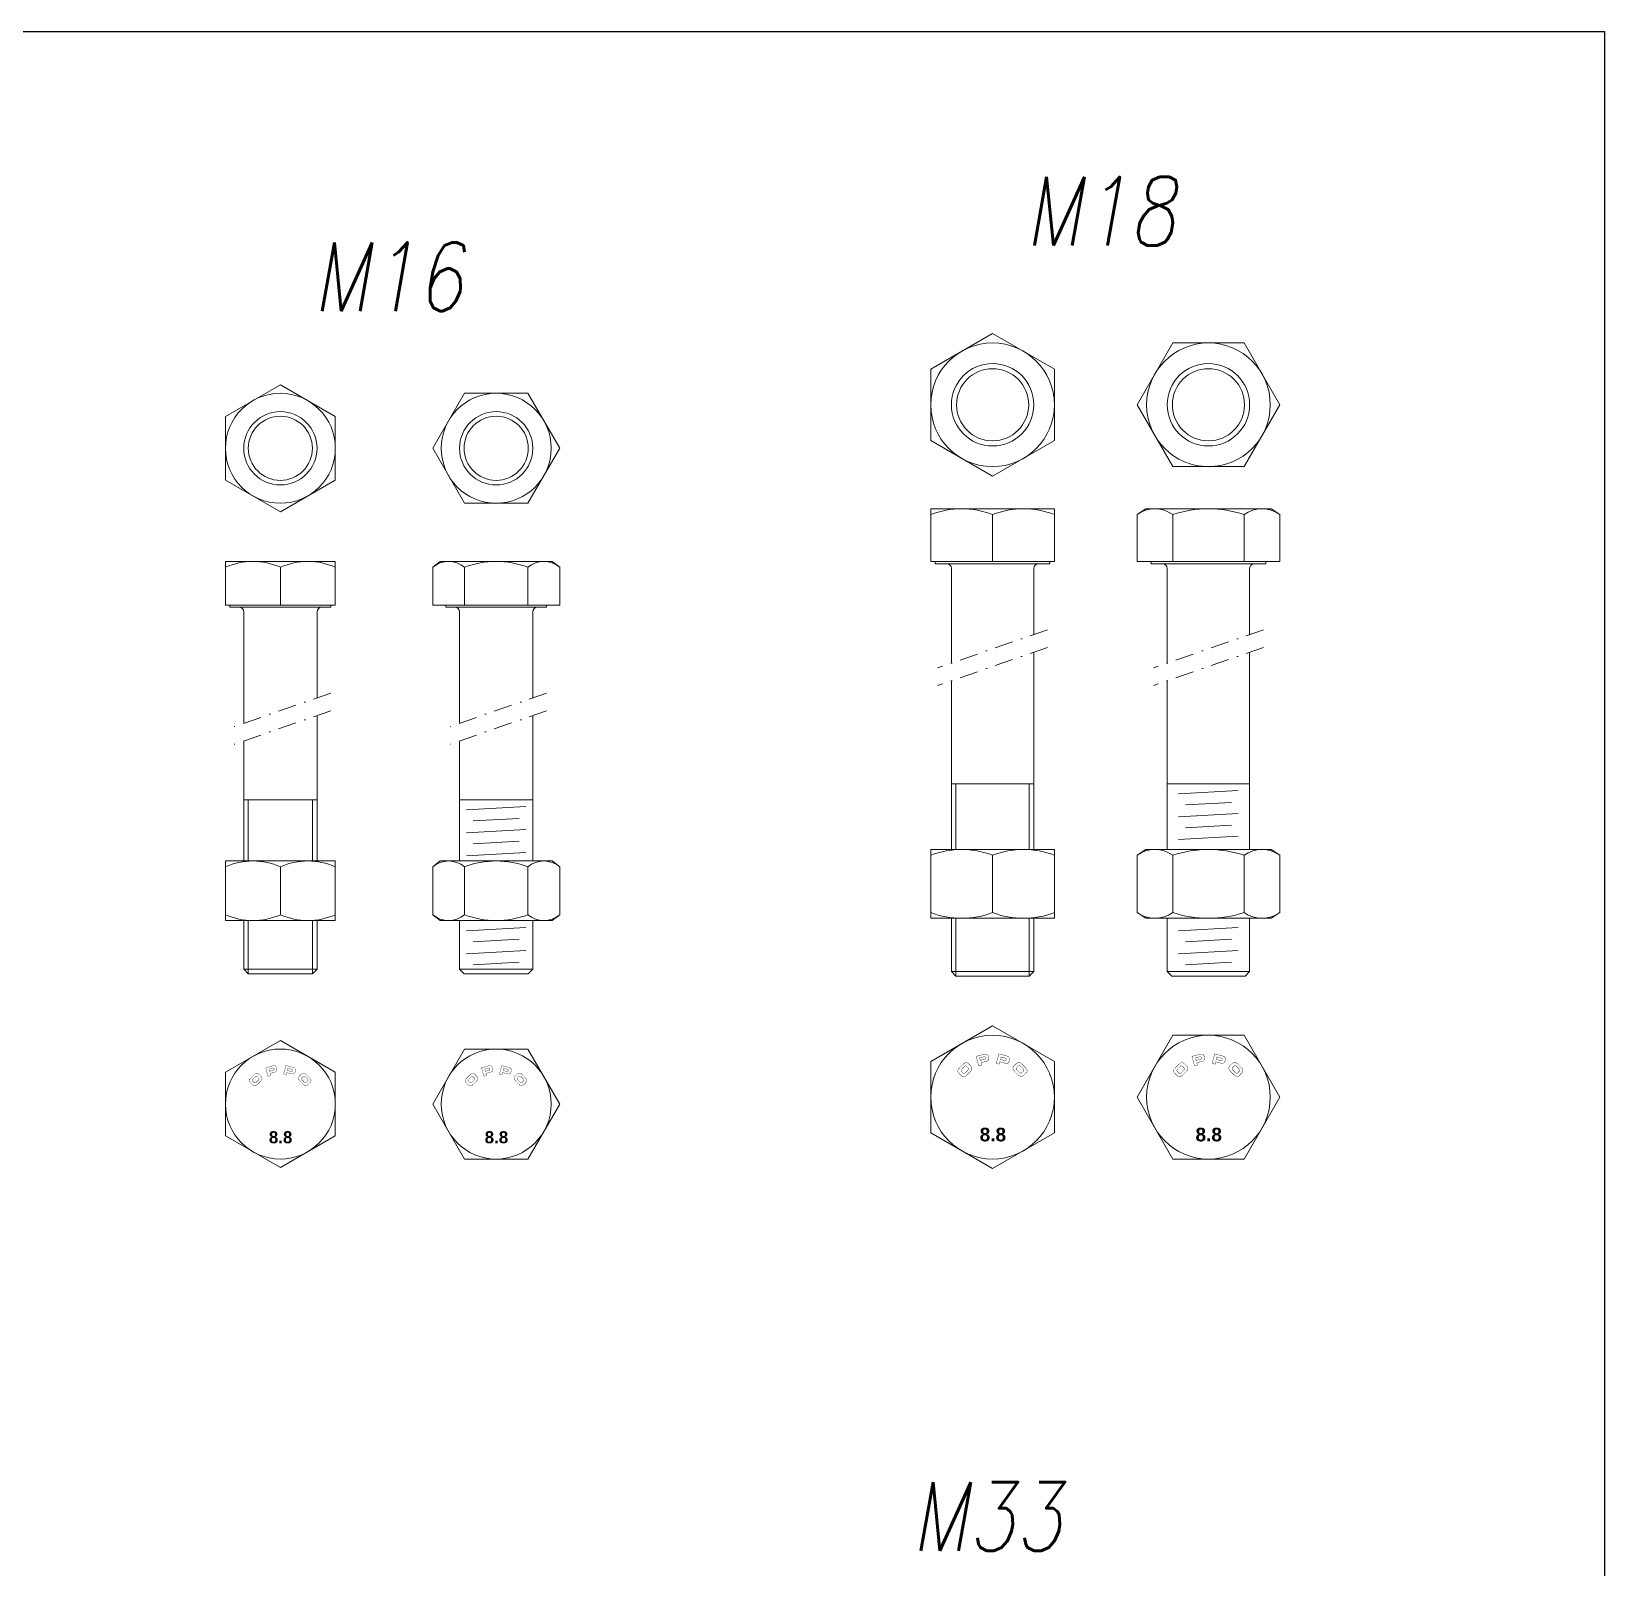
# Model space of a CAD drawing. Header units: millimetres. Extents: x -6949 to 305728, y -55091 to 76684.
# Drawn here: x 1436 to 1779.4, y -47562.1 to -47226.8 of the extents above; entities that cross this region are included whole.
import ezdxf
from ezdxf.enums import TextEntityAlignment as Align

# ---------------------------------------------------------------- set-up
doc = ezdxf.new("R2010")
doc.units = ezdxf.units.MM
doc.linetypes.add('TRATTO-PUNTO', pattern=[1, 0.5, -0.25, 0, -0.25])
doc.layers.add('bulloni', color=5, linetype='Continuous', lineweight=18)
doc.styles.add('NEGATIVO', font='swissbo.ttf', dxfattribs={"width": 0.8, "oblique": 10})
doc.styles.add('ROMANS', font='romans.shx', dxfattribs={"width": 0.8, "oblique": 10})

msp = doc.modelspace()

# ---------------------------------------------------------------- linework, layer by layer
at = {"color": 251}
msp.add_lwpolyline([(452.3171, -47226.7957), (1779.3608, -47226.7957), (1779.3608, -47941.7281), (452.3171, -47941.7281)], close=True, dxfattribs=at)
at = {"layer": 'bulloni'}
for p, q in [((1659.2754, -47330.9743), (1632.2754, -47330.9743)), ((1632.2754, -47330.9743), (1632.2754, -47342.4743)), ((1645.7754, -47332.2307), (1645.7754, -47342.4743)), ((1659.2754, -47330.9743), (1659.2754, -47342.4743)), ((1679.1916, -47330.9743), (1677.3032, -47332.2307)), ((1677.3032, -47332.2307), (1677.3032, -47342.4743)), ((1706.5916, -47330.9743), (1679.1916, -47330.9743)), ((1685.0974, -47342.4743), (1685.0974, -47332.2307)), ((1700.6859, -47332.2307), (1700.6859, -47342.4743)), ((1706.5916, -47330.9743), (1708.4801, -47332.2307)), ((1708.4801, -47332.2307), (1708.4801, -47342.4743)), ((1502.2974, -47342.4743), (1478.2974, -47342.4743)), ((1478.2974, -47342.4743), (1478.2974, -47351.9743)), ((1490.2974, -47343.7307), (1490.2974, -47351.9743)), ((1502.2974, -47342.4743), (1502.2974, -47351.9743)), ((1525.2136, -47342.4743), (1523.5572, -47343.7307)), ((1523.5572, -47343.7307), (1523.5572, -47351.9743)), ((1549.6136, -47342.4743), (1525.2136, -47342.4743)), ((1530.4854, -47351.9743), (1530.4854, -47343.7307)), ((1544.3418, -47343.7307), (1544.3418, -47351.9743)), ((1549.6136, -47342.4743), (1551.27, -47343.7307)), ((1551.27, -47343.7307), (1551.27, -47351.9743)), ((1659.2754, -47342.4743), (1632.2754, -47342.4743)), ((1633.2754, -47342.4743), (1633.2754, -47342.9743)), ((1658.2754, -47342.9743), (1633.2754, -47342.9743)), ((1636.7754, -47364.6439), (1636.7754, -47343.9743)), ((1654.7754, -47358.4022), (1654.7754, -47343.9743)), ((1658.2754, -47342.4743), (1658.2754, -47342.9743)), ((1708.4801, -47342.4743), (1677.3032, -47342.4743)), ((1680.3916, -47342.4743), (1680.3916, -47342.9743)), ((1705.3916, -47342.9743), (1680.3916, -47342.9743)), ((1683.8916, -47364.6439), (1683.8916, -47343.9743)), ((1701.8916, -47358.4022), (1701.8916, -47343.9743)), ((1705.3916, -47342.4743), (1705.3916, -47342.9743)), ((1502.2974, -47351.9743), (1478.2974, -47351.9743)), ((1479.2974, -47351.9743), (1479.2974, -47352.4743)), ((1501.2974, -47352.4743), (1479.2974, -47352.4743)), ((1482.2974, -47377.7971), (1482.2974, -47353.4743)), ((1498.2974, -47372.249), (1498.2974, -47353.4743)), ((1501.2974, -47351.9743), (1501.2974, -47352.4743)), ((1551.27, -47351.9743), (1523.5572, -47351.9743)), ((1526.4136, -47351.9743), (1526.4136, -47352.4743)), ((1548.4136, -47352.4743), (1526.4136, -47352.4743)), ((1529.4136, -47377.7971), (1529.4136, -47353.4743)), ((1545.4136, -47372.249), (1545.4136, -47353.4743)), ((1548.4136, -47351.9743), (1548.4136, -47352.4743)), ((1654.7754, -47405.3456), (1654.7754, -47362.2569)), ((1701.8916, -47405.3456), (1701.8916, -47362.2569)), ((1636.7754, -47405.3456), (1636.7754, -47368.4986)), ((1683.8916, -47405.3456), (1683.8916, -47368.4986)), ((1498.2974, -47407.8456), (1498.2974, -47376.1037)), ((1545.4136, -47407.8456), (1545.4136, -47376.1037)), ((1482.2974, -47407.8456), (1482.2974, -47381.6518)), ((1529.4136, -47407.8456), (1529.4136, -47381.6518)), ((1654.7754, -47390.9743), (1636.7754, -47390.9743)), ((1637.7754, -47405.3456), (1637.7754, -47390.9743)), ((1653.7754, -47405.3456), (1653.7754, -47390.9743)), ((1701.8916, -47390.9743), (1683.8916, -47390.9743)), ((1498.2974, -47394.4743), (1482.2974, -47394.4743)), ((1483.2974, -47407.8456), (1483.2974, -47394.4743)), ((1497.2974, -47407.8456), (1497.2974, -47394.4743)), ((1545.4136, -47394.4743), (1529.4136, -47394.4743)), ((1686.3916, -47393.1862), (1699.3916, -47392.4591)), ((1687.8916, -47395.6023), (1697.8916, -47395.043)), ((1530.9136, -47396.6862), (1543.9136, -47395.9591)), ((1532.4136, -47399.1023), (1542.4136, -47398.543)), ((1686.3916, -47398.1862), (1699.3916, -47397.4591)), ((1530.9136, -47401.6862), (1543.9136, -47400.9591)), ((1686.3916, -47403.1862), (1699.3916, -47402.4591)), ((1687.8916, -47400.6023), (1697.8916, -47400.043)), ((1532.4136, -47404.1023), (1542.4136, -47403.543)), ((1659.2754, -47405.3456), (1632.2754, -47405.3456)), ((1632.2754, -47405.3456), (1632.2754, -47420.3456)), ((1659.2754, -47405.3456), (1659.2754, -47420.3456)), ((1679.1916, -47405.3456), (1677.3032, -47406.602)), ((1706.5916, -47405.3456), (1679.1916, -47405.3456)), ((1706.5916, -47405.3456), (1708.4801, -47406.602)), ((1502.2974, -47407.8456), (1478.2974, -47407.8456)), ((1478.2974, -47407.8456), (1478.2974, -47420.8456)), ((1490.2974, -47409.102), (1490.2974, -47419.5892)), ((1502.2974, -47407.8456), (1502.2974, -47420.8456)), ((1525.2136, -47407.8456), (1523.5572, -47409.102)), ((1523.5572, -47409.102), (1523.5572, -47419.5892)), ((1549.6136, -47407.8456), (1525.2136, -47407.8456)), ((1530.4854, -47419.5892), (1530.4854, -47409.102)), ((1530.9136, -47406.6862), (1543.9136, -47405.9591)), ((1544.3418, -47409.102), (1544.3418, -47419.5892)), ((1549.6136, -47407.8456), (1551.27, -47409.102)), ((1551.27, -47409.102), (1551.27, -47419.5892)), ((1645.7754, -47406.602), (1645.7754, -47419.0892)), ((1677.3032, -47406.602), (1677.3032, -47419.0892)), ((1685.0974, -47419.0892), (1685.0974, -47406.602)), ((1700.6859, -47406.602), (1700.6859, -47419.0892)), ((1708.4801, -47406.602), (1708.4801, -47419.0892)), ((1525.2136, -47420.8456), (1523.5572, -47419.5892)), ((1549.6136, -47420.8456), (1551.27, -47419.5892)), ((1679.1916, -47420.3456), (1677.3032, -47419.0892)), ((1706.5916, -47420.3456), (1708.4801, -47419.0892)), ((1502.2974, -47420.8456), (1478.2974, -47420.8456)), ((1482.2974, -47431.4743), (1482.2974, -47420.8456)), ((1483.2974, -47432.4743), (1483.2974, -47420.8456)), ((1497.2974, -47432.4743), (1497.2974, -47420.8456)), ((1498.2974, -47431.4743), (1498.2974, -47420.8456)), ((1549.6136, -47420.8456), (1525.2136, -47420.8456)), ((1529.4136, -47431.4743), (1529.4136, -47420.8456)), ((1530.9136, -47423.0825), (1543.9136, -47422.3554)), ((1545.4136, -47431.4743), (1545.4136, -47420.8456)), ((1659.2754, -47420.3456), (1632.2754, -47420.3456)), ((1636.7754, -47431.9743), (1636.7754, -47420.3456)), ((1637.7754, -47432.9743), (1637.7754, -47420.3456)), ((1653.7754, -47432.9743), (1653.7754, -47420.3456)), ((1654.7754, -47431.9743), (1654.7754, -47420.3456)), ((1706.5916, -47420.3456), (1679.1916, -47420.3456)), ((1683.8916, -47431.9743), (1683.8916, -47420.3456)), ((1686.3916, -47423.0805), (1699.3916, -47422.3534)), ((1701.8916, -47431.9743), (1701.8916, -47420.3456)), ((1532.4136, -47425.4986), (1542.4136, -47424.9393)), ((1687.8916, -47425.4966), (1697.8916, -47424.9373)), ((1530.9136, -47428.0825), (1543.9136, -47427.3554)), ((1686.3916, -47428.0805), (1699.3916, -47427.3534)), ((1483.2974, -47432.4743), (1482.2974, -47431.4743)), ((1498.2974, -47431.4743), (1482.2974, -47431.4743)), ((1497.2974, -47432.4743), (1483.2974, -47432.4743)), ((1498.2974, -47431.4743), (1497.2974, -47432.4743)), ((1530.4136, -47432.4743), (1529.4136, -47431.4743)), ((1529.4136, -47431.4743), (1545.4136, -47431.4743)), ((1544.4136, -47432.4743), (1530.4136, -47432.4743)), ((1532.4136, -47430.4986), (1542.4136, -47429.9393)), ((1545.4136, -47431.4743), (1544.4136, -47432.4743)), ((1637.7754, -47432.9743), (1636.7754, -47431.9743)), ((1654.7754, -47431.9743), (1636.7754, -47431.9743)), ((1653.7754, -47432.9743), (1637.7754, -47432.9743)), ((1654.7754, -47431.9743), (1653.7754, -47432.9743)), ((1684.8916, -47432.9743), (1683.8916, -47431.9743)), ((1701.8916, -47431.9743), (1683.8916, -47431.9743)), ((1700.8916, -47432.9743), (1684.8916, -47432.9743)), ((1687.8916, -47430.4966), (1697.8916, -47429.9373)), ((1701.8916, -47431.9743), (1700.8916, -47432.9743))]:
    msp.add_line(p, q, dxfattribs=at)
at = {"layer": 'bulloni', "linetype": 'TRATTO-PUNTO', "ltscale": 8}
for p, q in [((1657.7754, -47357.3619), (1633.7754, -47365.6841)), ((1704.8916, -47357.3619), (1680.8916, -47365.6841)), ((1657.7754, -47361.2166), (1633.7754, -47369.5389)), ((1704.8916, -47361.2166), (1680.8916, -47369.5389)), ((1501.3098, -47371.2044), (1480.0875, -47378.5634)), ((1548.426, -47371.2044), (1527.2037, -47378.5634)), ((1501.3098, -47375.0591), (1480.0875, -47382.4181)), ((1548.426, -47375.0591), (1527.2037, -47382.4181))]:
    msp.add_line(p, q, dxfattribs=at)
at = {"layer": 'bulloni'}
for points in [[(1645.7754, -47323.858), (1659.2754, -47316.0637), (1659.2754, -47300.4753), (1645.7754, -47292.6811), (1632.2754, -47300.4753), (1632.2754, -47316.0637)], [(1677.3032, -47308.2695), (1685.0974, -47321.7695), (1700.6859, -47321.7695), (1708.4801, -47308.2695), (1700.6859, -47294.7695), (1685.0974, -47294.7695)], [(1490.2974, -47331.6259), (1502.2974, -47324.6977), (1502.2974, -47310.8413), (1490.2974, -47303.9131), (1478.2974, -47310.8413), (1478.2974, -47324.6977)], [(1523.5572, -47317.7695), (1530.4854, -47329.7695), (1544.3418, -47329.7695), (1551.27, -47317.7695), (1544.3418, -47305.7695), (1530.4854, -47305.7695)], [(1490.2974, -47474.7456), (1502.2974, -47467.8174), (1502.2974, -47453.961), (1490.2974, -47447.0328), (1478.2974, -47453.961), (1478.2974, -47467.8174)], [(1645.7754, -47474.9777), (1659.2754, -47467.1834), (1659.2754, -47451.595), (1645.7754, -47443.8008), (1632.2754, -47451.595), (1632.2754, -47467.1834)], [(1677.3032, -47459.3892), (1685.0974, -47472.8892), (1700.6859, -47472.8892), (1708.4801, -47459.3892), (1700.6859, -47445.8892), (1685.0974, -47445.8892)], [(1523.5572, -47460.8892), (1530.4854, -47472.8892), (1544.3418, -47472.8892), (1551.27, -47460.8892), (1544.3418, -47448.8892), (1530.4854, -47448.8892)]]:
    msp.add_lwpolyline(points, close=True, dxfattribs=at)
for points, const_width in [([(1642.7401, -47452.5682), (1643.3708, -47452.3992), (1643.2304, -47451.8754), (1644.5013, -47451.5349), (1644.7765, -47451.3985), (1644.9094, -47451.1968), (1644.9492, -47450.9574), (1644.9162, -47450.7167), (1644.8668, -47450.5323), (1644.762, -47450.2588), (1644.5859, -47450.0671), (1644.3144, -47449.9839), (1643.9204, -47450.0269), (1642.1839, -47450.4922), (1642.7401, -47452.5682)], 0.0813), ([(1642.9497, -47450.8279), (1643.8907, -47450.5758), (1644.1197, -47450.5766), (1644.2245, -47450.7355), (1644.2453, -47450.8134), (1644.241, -47450.9913), (1644.0943, -47451.1034), (1643.0953, -47451.3711), (1642.9497, -47450.8279)], 0.0813), ([(1646.5893, -47452.0178), (1647.22, -47452.1867), (1647.3603, -47451.663), (1648.6308, -47452.0034), (1648.9377, -47452.023), (1649.1537, -47451.9148), (1649.3078, -47451.7274), (1649.3993, -47451.5023), (1649.4487, -47451.3179), (1649.495, -47451.0288), (1649.4383, -47450.7747), (1649.2444, -47450.5668), (1648.8818, -47450.407), (1647.1456, -47449.9418), (1646.5893, -47452.0178)], 0.0813), ([(1689.8563, -47452.5682), (1690.487, -47452.3992), (1690.3466, -47451.8754), (1691.6175, -47451.5349), (1691.8927, -47451.3985), (1692.0256, -47451.1968), (1692.0654, -47450.9574), (1692.0324, -47450.7167), (1691.983, -47450.5323), (1691.8782, -47450.2588), (1691.7021, -47450.0671), (1691.4306, -47449.9839), (1691.0366, -47450.0269), (1689.3001, -47450.4922), (1689.8563, -47452.5682)], 0.0813), ([(1690.0659, -47450.8279), (1691.0069, -47450.5758), (1691.2359, -47450.5766), (1691.3407, -47450.7355), (1691.3615, -47450.8134), (1691.3572, -47450.9913), (1691.2105, -47451.1034), (1690.2115, -47451.3711), (1690.0659, -47450.8279)], 0.0813), ([(1693.7056, -47452.0178), (1694.3362, -47452.1867), (1694.4765, -47451.663), (1695.747, -47452.0034), (1696.0539, -47452.023), (1696.2699, -47451.9148), (1696.4241, -47451.7274), (1696.5155, -47451.5023), (1696.5649, -47451.3179), (1696.6112, -47451.0288), (1696.5545, -47450.7747), (1696.3607, -47450.5668), (1695.998, -47450.407), (1694.2618, -47449.9418), (1693.7056, -47452.0178)], 0.0813), ([(1487.5994, -47454.8261), (1488.1599, -47454.6758), (1488.0352, -47454.2103), (1489.1648, -47453.9076), (1489.4095, -47453.7864), (1489.5276, -47453.6071), (1489.563, -47453.3943), (1489.5337, -47453.1803), (1489.4897, -47453.0164), (1489.3966, -47452.7733), (1489.24, -47452.6029), (1488.9987, -47452.529), (1488.6485, -47452.5672), (1487.1049, -47452.9808), (1487.5994, -47454.8261)], 0.0723), ([(1487.7857, -47453.2792), (1488.6221, -47453.055), (1488.8256, -47453.0558), (1488.9188, -47453.197), (1488.9373, -47453.2663), (1488.9335, -47453.4244), (1488.8031, -47453.5241), (1487.9151, -47453.762), (1487.7857, -47453.2792)], 0.0723), ([(1491.0209, -47454.3368), (1491.5815, -47454.487), (1491.7062, -47454.0215), (1492.8355, -47454.3241), (1493.1083, -47454.3415), (1493.3003, -47454.2453), (1493.4373, -47454.0787), (1493.5186, -47453.8786), (1493.5625, -47453.7147), (1493.6037, -47453.4577), (1493.5533, -47453.2318), (1493.381, -47453.0471), (1493.0586, -47452.9051), (1491.5153, -47452.4915), (1491.0209, -47454.3368)], 0.0723), ([(1491.9557, -47453.0903), (1492.7918, -47453.3144), (1492.9677, -47453.4168), (1492.9781, -47453.5858), (1492.9595, -47453.655), (1492.8771, -47453.79), (1492.7144, -47453.8112), (1491.8263, -47453.5732), (1491.9557, -47453.0903)], 0.0723), ([(1534.7156, -47454.8261), (1535.2761, -47454.6758), (1535.1514, -47454.2103), (1536.281, -47453.9076), (1536.5257, -47453.7864), (1536.6438, -47453.6071), (1536.6792, -47453.3943), (1536.6499, -47453.1803), (1536.606, -47453.0164), (1536.5128, -47452.7733), (1536.3562, -47452.6029), (1536.1149, -47452.529), (1535.7647, -47452.5672), (1534.2211, -47452.9808), (1534.7156, -47454.8261)], 0.0723), ([(1534.9019, -47453.2792), (1535.7383, -47453.055), (1535.9418, -47453.0558), (1536.035, -47453.197), (1536.0535, -47453.2663), (1536.0497, -47453.4244), (1535.9193, -47453.5241), (1535.0313, -47453.762), (1534.9019, -47453.2792)], 0.0723), ([(1538.1371, -47454.3368), (1538.6977, -47454.487), (1538.8224, -47454.0215), (1539.9517, -47454.3241), (1540.2245, -47454.3415), (1540.4165, -47454.2453), (1540.5535, -47454.0787), (1540.6348, -47453.8786), (1540.6787, -47453.7147), (1540.7199, -47453.4577), (1540.6695, -47453.2318), (1540.4972, -47453.0471), (1540.1748, -47452.9051), (1538.6315, -47452.4915), (1538.1371, -47454.3368)], 0.0723), ([(1539.0719, -47453.0903), (1539.908, -47453.3144), (1540.0839, -47453.4168), (1540.0943, -47453.5858), (1540.0757, -47453.655), (1539.9933, -47453.79), (1539.8306, -47453.8112), (1538.9425, -47453.5732), (1539.0719, -47453.0903)], 0.0723), ([(1641.01, -47452.5719), (1641.2372, -47452.8985), (1641.2794, -47453.1967), (1641.1517, -47453.4949), (1640.8963, -47453.8073), (1640.1434, -47454.5602), (1639.831, -47454.8156), (1639.5325, -47454.9436), (1639.2276, -47454.9081), (1638.9079, -47454.6739), (1638.4463, -47454.2123), (1638.2121, -47453.8926), (1638.1763, -47453.5874), (1638.3043, -47453.2889), (1638.567, -47452.9838), (1639.3198, -47452.2309), (1639.625, -47451.9682), (1639.9232, -47451.8405), (1640.2217, -47451.883), (1640.5483, -47452.1102), (1641.01, -47452.5719)], 0.0813), ([(1640.2074, -47452.7496), (1639.9232, -47452.5649), (1639.7742, -47452.5858), (1639.6038, -47452.7138), (1639.0499, -47453.2677), (1638.9149, -47453.4452), (1638.8937, -47453.5944), (1638.9507, -47453.7364), (1639.0784, -47453.8786), (1639.2346, -47454.0348), (1639.3838, -47454.1695), (1639.5258, -47454.2265), (1639.6605, -47454.2053), (1639.817, -47454.0773), (1640.4134, -47453.4809), (1640.5341, -47453.3317), (1640.5553, -47453.197), (1640.4986, -47453.0548), (1640.3636, -47452.9058), (1640.2074, -47452.7496)], 0.0813), ([(1647.641, -47450.6155), (1648.5816, -47450.8675), (1648.7795, -47450.9827), (1648.7912, -47451.1728), (1648.7703, -47451.2507), (1648.6776, -47451.4026), (1648.4945, -47451.4264), (1647.4955, -47451.1587), (1647.641, -47450.6155)], 0.0813), ([(1650.4802, -47452.5132), (1650.253, -47452.8399), (1650.2108, -47453.1381), (1650.3385, -47453.4362), (1650.5939, -47453.7487), (1651.3468, -47454.5015), (1651.6592, -47454.757), (1651.9577, -47454.885), (1652.2626, -47454.8495), (1652.5823, -47454.6153), (1653.0439, -47454.1536), (1653.2781, -47453.8339), (1653.3139, -47453.5287), (1653.1859, -47453.2303), (1652.9232, -47452.9251), (1652.1703, -47452.1723), (1651.8652, -47451.9096), (1651.567, -47451.7818), (1651.2685, -47451.8243), (1650.9418, -47452.0515), (1650.4802, -47452.5132)], 0.0813), ([(1651.2828, -47452.6909), (1651.567, -47452.5062), (1651.7159, -47452.5272), (1651.8864, -47452.6552), (1652.4403, -47453.209), (1652.5753, -47453.3865), (1652.5965, -47453.5357), (1652.5395, -47453.6777), (1652.4118, -47453.8199), (1652.2556, -47453.9762), (1652.1063, -47454.1109), (1651.9644, -47454.1679), (1651.8297, -47454.1466), (1651.6732, -47454.0186), (1651.0768, -47453.4223), (1650.9561, -47453.273), (1650.9348, -47453.1383), (1650.9916, -47452.9961), (1651.1266, -47452.8471), (1651.2828, -47452.6909)], 0.0813), ([(1688.1262, -47452.5719), (1688.3534, -47452.8985), (1688.3956, -47453.1967), (1688.2679, -47453.4949), (1688.0125, -47453.8073), (1687.2596, -47454.5602), (1686.9472, -47454.8156), (1686.6487, -47454.9436), (1686.3438, -47454.9081), (1686.0241, -47454.6739), (1685.5625, -47454.2123), (1685.3283, -47453.8926), (1685.2925, -47453.5874), (1685.4205, -47453.2889), (1685.6832, -47452.9838), (1686.436, -47452.2309), (1686.7412, -47451.9682), (1687.0394, -47451.8405), (1687.3379, -47451.883), (1687.6645, -47452.1102), (1688.1262, -47452.5719)], 0.0813), ([(1687.3236, -47452.7496), (1687.0394, -47452.5649), (1686.8904, -47452.5858), (1686.72, -47452.7138), (1686.1661, -47453.2677), (1686.0311, -47453.4452), (1686.0099, -47453.5944), (1686.0669, -47453.7364), (1686.1946, -47453.8786), (1686.3508, -47454.0348), (1686.5, -47454.1695), (1686.642, -47454.2265), (1686.7767, -47454.2053), (1686.9332, -47454.0773), (1687.5296, -47453.4809), (1687.6503, -47453.3317), (1687.6715, -47453.197), (1687.6148, -47453.0548), (1687.4798, -47452.9058), (1687.3236, -47452.7496)], 0.0813), ([(1694.7572, -47450.6155), (1695.6978, -47450.8675), (1695.8957, -47450.9827), (1695.9074, -47451.1728), (1695.8865, -47451.2507), (1695.7938, -47451.4026), (1695.6107, -47451.4264), (1694.6117, -47451.1587), (1694.7572, -47450.6155)], 0.0813), ([(1697.5964, -47452.5132), (1697.3692, -47452.8399), (1697.327, -47453.1381), (1697.4547, -47453.4362), (1697.7101, -47453.7487), (1698.463, -47454.5015), (1698.7754, -47454.757), (1699.0739, -47454.885), (1699.3788, -47454.8495), (1699.6985, -47454.6153), (1700.1601, -47454.1536), (1700.3943, -47453.8339), (1700.4301, -47453.5287), (1700.3021, -47453.2303), (1700.0394, -47452.9251), (1699.2865, -47452.1723), (1698.9814, -47451.9096), (1698.6832, -47451.7818), (1698.3847, -47451.8243), (1698.058, -47452.0515), (1697.5964, -47452.5132)], 0.0813), ([(1698.399, -47452.6909), (1698.6832, -47452.5062), (1698.8321, -47452.5272), (1699.0026, -47452.6552), (1699.5565, -47453.209), (1699.6915, -47453.3865), (1699.7127, -47453.5357), (1699.6557, -47453.6777), (1699.528, -47453.8199), (1699.3718, -47453.9762), (1699.2225, -47454.1109), (1699.0806, -47454.1679), (1698.9459, -47454.1466), (1698.7894, -47454.0186), (1698.193, -47453.4223), (1698.0723, -47453.273), (1698.0511, -47453.1383), (1698.1078, -47452.9961), (1698.2428, -47452.8471), (1698.399, -47452.6909)], 0.0813), ([(1486.0615, -47454.8293), (1486.2634, -47455.1197), (1486.301, -47455.3848), (1486.1874, -47455.6498), (1485.9604, -47455.9276), (1485.2912, -47456.5968), (1485.0135, -47456.8238), (1484.7482, -47456.9376), (1484.4771, -47456.906), (1484.193, -47456.6979), (1483.7826, -47456.2875), (1483.5744, -47456.0033), (1483.5426, -47455.7321), (1483.6564, -47455.4668), (1483.8899, -47455.1955), (1484.5591, -47454.5263), (1484.8304, -47454.2928), (1485.0954, -47454.1793), (1485.3607, -47454.217), (1485.6511, -47454.419), (1486.0615, -47454.8293)], 0.0723), ([(1485.3481, -47454.9873), (1485.0954, -47454.8231), (1484.963, -47454.8418), (1484.8115, -47454.9555), (1484.3192, -47455.4479), (1484.1992, -47455.6056), (1484.1803, -47455.7383), (1484.231, -47455.8645), (1484.3445, -47455.9909), (1484.4834, -47456.1298), (1484.616, -47456.2495), (1484.7422, -47456.3002), (1484.8619, -47456.2813), (1485.001, -47456.1675), (1485.5311, -47455.6374), (1485.6384, -47455.5048), (1485.6573, -47455.385), (1485.6069, -47455.2586), (1485.4869, -47455.1262), (1485.3481, -47454.9873)], 0.0723), ([(1494.4794, -47454.7772), (1494.2774, -47455.0676), (1494.2399, -47455.3326), (1494.3535, -47455.5977), (1494.5805, -47455.8754), (1495.2497, -47456.5446), (1495.5274, -47456.7717), (1495.7927, -47456.8854), (1496.0637, -47456.8539), (1496.3479, -47456.6457), (1496.7583, -47456.2353), (1496.9665, -47455.9512), (1496.9983, -47455.6799), (1496.8845, -47455.4146), (1496.651, -47455.1433), (1495.9818, -47454.4741), (1495.7105, -47454.2406), (1495.4455, -47454.1271), (1495.1802, -47454.1649), (1494.8898, -47454.3668), (1494.4794, -47454.7772)], 0.0723), ([(1495.1928, -47454.9352), (1495.4455, -47454.771), (1495.5779, -47454.7896), (1495.7294, -47454.9034), (1496.2217, -47455.3957), (1496.3417, -47455.5535), (1496.3606, -47455.6861), (1496.3099, -47455.8123), (1496.1964, -47455.9387), (1496.0575, -47456.0776), (1495.9249, -47456.1973), (1495.7987, -47456.248), (1495.679, -47456.2291), (1495.5399, -47456.1154), (1495.0098, -47455.5853), (1494.9024, -47455.4526), (1494.8836, -47455.3329), (1494.934, -47455.2064), (1495.054, -47455.074), (1495.1928, -47454.9352)], 0.0723), ([(1533.1777, -47454.8293), (1533.3796, -47455.1197), (1533.4172, -47455.3848), (1533.3036, -47455.6498), (1533.0766, -47455.9276), (1532.4074, -47456.5968), (1532.1297, -47456.8238), (1531.8644, -47456.9376), (1531.5933, -47456.906), (1531.3092, -47456.6979), (1530.8988, -47456.2875), (1530.6906, -47456.0033), (1530.6588, -47455.7321), (1530.7726, -47455.4668), (1531.0061, -47455.1955), (1531.6753, -47454.5263), (1531.9466, -47454.2928), (1532.2116, -47454.1793), (1532.4769, -47454.217), (1532.7673, -47454.419), (1533.1777, -47454.8293)], 0.0723), ([(1532.4643, -47454.9873), (1532.2116, -47454.8231), (1532.0792, -47454.8418), (1531.9277, -47454.9555), (1531.4354, -47455.4479), (1531.3154, -47455.6056), (1531.2965, -47455.7383), (1531.3472, -47455.8645), (1531.4607, -47455.9909), (1531.5996, -47456.1298), (1531.7322, -47456.2495), (1531.8584, -47456.3002), (1531.9781, -47456.2813), (1532.1172, -47456.1675), (1532.6473, -47455.6374), (1532.7546, -47455.5048), (1532.7735, -47455.385), (1532.7231, -47455.2586), (1532.6031, -47455.1262), (1532.4643, -47454.9873)], 0.0723), ([(1541.5956, -47454.7772), (1541.3937, -47455.0676), (1541.3561, -47455.3326), (1541.4697, -47455.5977), (1541.6967, -47455.8754), (1542.3659, -47456.5446), (1542.6436, -47456.7717), (1542.9089, -47456.8854), (1543.18, -47456.8539), (1543.4641, -47456.6457), (1543.8745, -47456.2353), (1544.0827, -47455.9512), (1544.1145, -47455.6799), (1544.0007, -47455.4146), (1543.7672, -47455.1433), (1543.098, -47454.4741), (1542.8267, -47454.2406), (1542.5617, -47454.1271), (1542.2964, -47454.1649), (1542.006, -47454.3668), (1541.5956, -47454.7772)], 0.0723), ([(1542.309, -47454.9352), (1542.5617, -47454.771), (1542.6941, -47454.7896), (1542.8456, -47454.9034), (1543.3379, -47455.3957), (1543.4579, -47455.5535), (1543.4768, -47455.6861), (1543.4261, -47455.8123), (1543.3126, -47455.9387), (1543.1737, -47456.0776), (1543.0411, -47456.1973), (1542.9149, -47456.248), (1542.7952, -47456.2291), (1542.6561, -47456.1154), (1542.126, -47455.5853), (1542.0186, -47455.4526), (1541.9998, -47455.3329), (1542.0502, -47455.2064), (1542.1702, -47455.074), (1542.309, -47454.9352)], 0.0723)]:
    msp.add_lwpolyline(points, dxfattribs=dict(at, const_width=const_width))
for centre, radius in [((1645.7754, -47308.2695), 13.5), ((1692.8916, -47308.2695), 13.5), ((1645.7754, -47308.2695), 9), ((1692.8916, -47308.2695), 9), ((1645.7754, -47308.2695), 7.875), ((1692.8916, -47308.2695), 7.875), ((1490.2974, -47317.7695), 12), ((1537.4136, -47317.7695), 12), ((1490.2974, -47317.7695), 8), ((1490.2974, -47317.7695), 7), ((1537.4136, -47317.7695), 8), ((1537.4136, -47317.7695), 7), ((1645.7754, -47459.3892), 13.5), ((1692.8916, -47459.3892), 13.5), ((1490.2974, -47460.8892), 12), ((1537.4136, -47460.8892), 12)]:
    msp.add_circle(centre, radius, dxfattribs=at)
for centre, radius, start, end in [((1639.0254, -47349.7347), 18.7604, 68.912017, 111.087983), ((1652.5254, -47349.7347), 18.7604, 68.912017, 111.087983), ((1681.2003, -47337.6466), 6.6723, 54.262147, 125.737853), ((1692.8916, -47355.7788), 24.8044, 71.685819, 108.314181), ((1704.583, -47337.6466), 6.6723, 54.262147, 125.737853), ((1484.2974, -47357.4292), 14.9548, 66.346301, 113.653699), ((1496.2974, -47357.4292), 14.9548, 66.346301, 113.653699), ((1527.0213, -47347.8781), 5.4037, 50.12945, 129.87055), ((1537.4136, -47362.2047), 19.7304, 69.442719, 110.557281), ((1547.8059, -47347.8781), 5.4037, 50.12945, 129.87055), ((1635.7754, -47343.9743), 1, 0, 90), ((1655.7754, -47343.9743), 1, 90, 180), ((1682.8916, -47343.9743), 1, 0, 90), ((1702.8916, -47343.9743), 1, 90, 180), ((1481.2974, -47353.4743), 1, 0, 90), ((1499.2974, -47353.4743), 1, 90, 180), ((1528.4136, -47353.4743), 1, 0, 90), ((1546.4136, -47353.4743), 1, 90, 180), ((1639.0254, -47424.106), 18.7604, 68.912017, 111.087983), ((1652.5254, -47424.106), 18.7604, 68.912017, 111.087983), ((1681.2003, -47412.0179), 6.6723, 54.262147, 125.737853), ((1692.8916, -47430.1501), 24.8044, 71.685819, 108.314181), ((1704.583, -47412.0179), 6.6723, 54.262147, 125.737853), ((1484.2974, -47422.8005), 14.9548, 66.346301, 113.653699), ((1496.2974, -47422.8005), 14.9548, 66.346301, 113.653699), ((1527.0213, -47413.2494), 5.4037, 50.12945, 129.87055), ((1537.4136, -47427.576), 19.7304, 69.442719, 110.557281), ((1547.8059, -47413.2494), 5.4037, 50.12945, 129.87055), ((1484.2974, -47405.8908), 14.9548, 246.346301, 293.653699), ((1496.2974, -47405.8908), 14.9548, 246.346301, 293.653699), ((1527.0213, -47415.4419), 5.4037, 230.12945, 309.87055), ((1537.4136, -47401.1152), 19.7304, 249.442719, 290.557281), ((1547.8059, -47415.4419), 5.4037, 230.12945, 309.87055), ((1639.0254, -47401.5853), 18.7604, 248.912017, 291.087983), ((1652.5254, -47401.5853), 18.7604, 248.912017, 291.087983), ((1681.2003, -47413.6734), 6.6723, 234.262147, 305.737853), ((1692.8916, -47395.5412), 24.8044, 251.685819, 288.314181), ((1704.583, -47413.6734), 6.6723, 234.262147, 305.737853)]:
    msp.add_arc(centre, radius, start, end, dxfattribs=at)

# ---------------------------------------------------------------- texts
at = {"layer": 'bulloni', "style": 'ROMANS', "oblique": 10, "width": 0.8}
for s, p in [('M18', (1669.3335, -47273.5287)), ('M16', (1513.8555, -47287.8259)), ('M33', (1644.5318, -47558.4001))]:
    msp.add_text(s, height=15, dxfattribs=at).set_placement(p, align=Align.CENTER)
at = {"layer": 'bulloni', "linetype": 'Continuous', "style": 'NEGATIVO'}
for height, p in [(2.64, (1487.7887, -47469.4656)), (2.64, (1534.9049, -47469.4656)), (2.97, (1642.9532, -47469.0377)), (2.97, (1690.0694, -47469.0377))]:
    msp.add_text('8.8', height=height, dxfattribs=at).set_placement(p)

doc.saveas('drawing.dxf')
